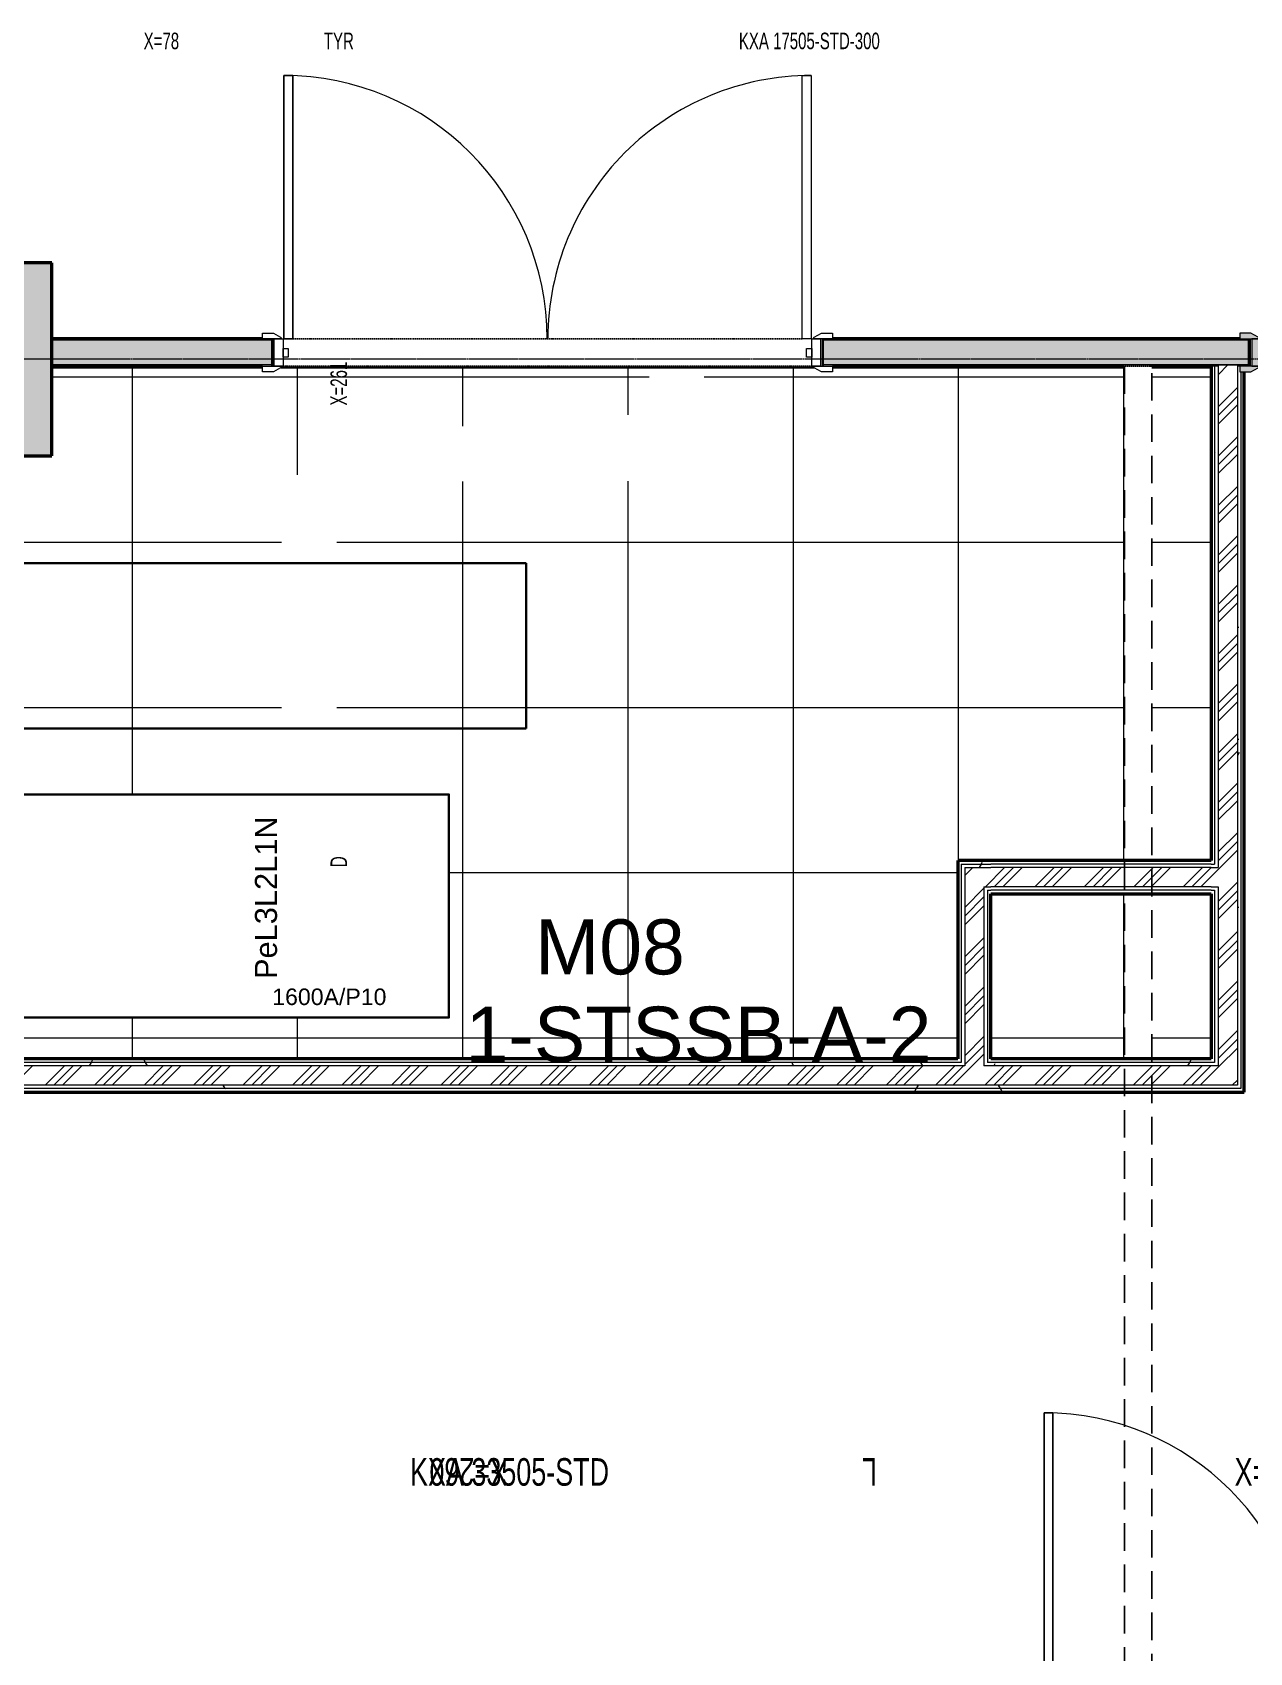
# Model space of a CAD drawing. Header units: millimetres. Extents: x -18178 to 96133, y -22425 to 61598.
# Drawn here: x 47910 to 52330, y 6235 to 12117 of the extents above; entities that cross this region are included whole.
import ezdxf
from ezdxf.enums import TextEntityAlignment as Align

# ---------------------------------------------------------------- set-up
doc = ezdxf.new("R2010")
doc.units = ezdxf.units.MM
for name, pattern in [('Centre', [10, 6, -1.25, 1.5, -1.25]), ('Demolished_2_', [7.14375, 4.7625, -2.38125]), ('HIDDEN2', [0.1875, 0.125, -0.0625])]:
    doc.linetypes.add(name, pattern=pattern)
for name, color, linetype, lineweight, true_color in [('A-DOOR', 7, 'Continuous', 9, 0x7f7f7f), ('A-DOOR-FRAM', 7, 'Continuous', 9, 0x7f7f7f), ('A-FLOR', 7, 'Continuous', 9, 0x7f7f7f), ('A-FLOR-PATT', 7, 'Continuous', 9, 0x7f7f7f), ('A-WALL', 7, 'Continuous', 9, 0x7f7f7f), ('A-WALL-PATT', 7, 'Continuous', 18, 0x7f7f7f), ('I-WALL', 7, 'Continuous', 9, 0x7f7f7f), ('S-COLS', 7, 'Continuous', 9, 0x7f7f7f)]:
    doc.layers.add(name, color=color, linetype=linetype, lineweight=lineweight, true_color=true_color)
doc.layers.add('E-ELEC-EQPM', color=7, linetype='Continuous', lineweight=35)
doc.layers.add('S-GRID', color=7, linetype='Continuous', lineweight=9)
for name, color, linetype in [('EAE-BB-A-IN-001-KXA 3200A', 30, 'Continuous'), ('EAE-BB-A-OUT-001-KXA 3200A', 50, 'Continuous'), ('eae-bb-mım.', 7, 'Continuous'), ('EAE-BB-R BLK-IT-OUT-005-KXA 1600A', 200, 'Continuous'), ('EAE-BB-R1-OUT-004-KXC 1600A', 200, 'Continuous'), ('EAE-LVP-PANEL', 40, 'Continuous')]:
    doc.layers.add(name, color=color, linetype=linetype)
doc.styles.get("Standard").update_dxf_attribs({"font": 'arial.ttf'})
pattern_1 = [(0, (0, 0), (812.8, 203.2), [67.056, -542.544, 67.056, -542.544, -3251.2]), (0, (0, 0), (812.8, 203.2), [-1219.2, 67.056, -1152.144, 67.056, -542.544, -1422.4]), (0, (0, 0), (812.8, 203.2), [-3048, 67.056, -339.344, 67.056, -948.944]), (120, (304.8, 101.6), (-582.37636, 602.30545), [67.056, -542.544, 67.056, -542.544, -3251.2]), (120, (304.8, 101.6), (-582.37636, 602.30545), [-1219.2, 67.056, -1152.144, 67.056, -542.544, -1422.4]), (120, (304.8, 101.6), (-582.37636, 602.30545), [-3048, 67.056, -339.344, 67.056, -948.944]), (240, (406.4, 508), (-230.42364, -805.50545), [67.056, -542.544, 67.056, -542.544, -3251.2]), (240, (406.4, 508), (-230.42364, -805.50545), [-1219.2, 67.056, -1152.144, 67.056, -542.544, -1422.4]), (240, (406.4, 508), (-230.42364, -805.50545), [-3048, 67.056, -339.344, 67.056, -948.944])]
pattern_2 = [(45, (0, 0), (-89.80256, 89.80256), []), (45, (31.75, 0), (0, 179.60512), []), (45, (-31.75, 0), (0, 179.60512), [])]

# ---------------------------------------------------------------- blocks, each defined once
blk = doc.blocks.new('Double leaf fire resistant solid steel door - 2000W x 2400H mm-1298328-Busbar Distribution First Floor  Layout - Phase 1')
at = {"layer": 'A-DOOR', "lineweight": 18, "true_color": 0xf2f2f2}
h = blk.add_hatch(color=7, dxfattribs=at)
h.paths.add_polyline_path([(-925, 1005.5), (-957, 1005.5), (-954.8, 939.1), (-925, 939.1)], flags=0)
h.paths.add_polyline_path([(925, 1005.5), (925, 50), (957, 50), (957, 1005.5)], flags=0)
h.paths.add_polyline_path([(-948.1, 739.1), (-957, 739.1), (-957, 50), (-925, 50), (-925, 739.1)], flags=0)
h = blk.add_hatch(color=7, dxfattribs=at)
h.paths.add_polyline_path([(-995, 70), (-1035, 70), (-1035, 50), (-965, 50), (-969, 56)], flags=0)
h.paths.add_polyline_path([(1002, 70), (995, 70), (969, 56), (965, 50), (1035, 50), (1035, 70)], flags=0)
h = blk.add_hatch(color=7, dxfattribs=at)
h.paths.add_polyline_path([(1035, -50), (965, -50), (969, -56), (995, -70), (1035, -70), (1035, -59.1)], flags=0)
h.paths.add_polyline_path([(-965, -50), (-1035, -50), (-1035, -70), (-995, -70), (-969, -56)], flags=0)
at = {"layer": 'A-DOOR-FRAM', "lineweight": 18, "true_color": 0xf2f2f2}
h = blk.add_hatch(color=7, dxfattribs=at)
h.paths.add_polyline_path([(-992, 50), (-992, -50), (-960, -50), (-960, 50)], flags=0)
h.paths.add_polyline_path([(992, 50), (960, 50), (960, -50), (992, -50)], flags=0)
h = blk.add_hatch(color=7, dxfattribs=at)
h.paths.add_polyline_path([(-960, 15), (-960, -17), (-941, -17), (-941, 15)], flags=0)
h.paths.add_polyline_path([(960, 15), (941, 15), (941, -17), (960, -17)], flags=0)
at = {"layer": 'A-DOOR', "color": 254, "lineweight": 18, "true_color": 0xcccccc}
for p, q in [((-925, 1005.5), (-957.1, 1005.5)), ((-957, 1005.5), (-957, 50)), ((-925, 50), (-925, 1005.5)), ((925, 50), (925, 1005.5)), ((925, 1005.5), (957, 1005.5)), ((957, 1005.5), (957, 50)), ((-957, 50), (-925, 50)), ((957, 50), (925, 50))]:
    blk.add_line(p, q, dxfattribs=at)
at = {"layer": 'A-DOOR', "color": 254, "true_color": 0xcccccc}
for p, q in [((-925, 1005.5), (-957, 1005.5)), ((-957, 1005.5), (-957, 50)), ((-925, 50), (-925, 1005.5)), ((957, 1005.5), (925, 1005.5)), ((925, 1005.5), (925, 50)), ((957, 50), (957, 1005.5)), ((-995, 70), (-1035, 70)), ((-1035, 70), (-1035, 50)), ((-969, 56), (-995, 70)), ((995, 70), (969, 56)), ((1035, 70), (995, 70)), ((1035, 50), (1035, 70)), ((-1035, 50), (-965, 50)), ((-957, 50), (-925, 50)), ((925, 50), (957, 50)), ((965, 50), (1035, 50)), ((-1035, -50), (-1035, -70)), ((-965, -50), (-1035, -50)), ((-995, -70), (-969, -56)), ((1035, -50), (965, -50)), ((969, -56), (995, -70)), ((1035, -70), (1035, -50)), ((-1035, -70), (-995, -70)), ((995, -70), (1035, -70))]:
    blk.add_line(p, q, dxfattribs=at)
at = {"layer": 'A-DOOR', "color": 254, "true_color": 0xe5e5e5}
for centre, start, end in [((-957.1, 50), 360, 90), ((957, 50), 90, 180)]:
    blk.add_arc(centre, 955.5, start, end, dxfattribs=at)
at = {"layer": 'A-DOOR', "color": 254, "true_color": 0xcccccc}
for centre, start, end in [((-973, 49), 7.12502, 60.25512), ((973, 49), 119.74488, 172.87498), ((-973, -49), 299.74488, 352.87498), ((973, -49), 187.12502, 240.25512)]:
    blk.add_arc(centre, 8.06, start, end, dxfattribs=at)
at = {"layer": 'A-DOOR-FRAM', "color": 254, "lineweight": 18, "true_color": 0xcccccc}
for p, q in [((-960, 50), (-992, 50)), ((-992, 50), (-992, -50)), ((-960, -50), (-960, 50)), ((-941, 15), (-960, 15)), ((-960, 15), (-960, -17)), ((-941, -17), (-941, 15)), ((941, 15), (941, -17)), ((960, 15), (941, 15)), ((992, 50), (960, 50)), ((960, 50), (960, -50)), ((960, -17), (960, 15)), ((992, -50), (992, 50)), ((-992, -50), (-960, -50)), ((-960, -17), (-941, -17)), ((941, -17), (960, -17)), ((960, -50), (992, -50))]:
    blk.add_line(p, q, dxfattribs=at)
blk = doc.blocks.new('STR-Conc-Precast Rectangular Column Nwt - 700 x 700 mm-1105278-Busbar Distribution First Floor  Layout - Phase 1')
at = {"layer": 'S-COLS', "lineweight": 35, "true_color": 0xf2f2f2}
blk.add_hatch(color=7, dxfattribs=at).paths.add_polyline_path([(350, 350), (-350, 350), (-350, -350), (350, -350)], flags=0)
at = {"layer": 'S-COLS', "color": 254, "lineweight": 50, "true_color": 0xcccccc}
for p, q in [((350, 350), (-350, 350)), ((-350, 350), (-350, -350)), ((350, -350), (350, 350)), ((-350, -350), (350, -350))]:
    blk.add_line(p, q, dxfattribs=at)
blk = doc.blocks.new('Double leaf fire resistant solid steel door - 2000W x 2700H mm EI30-1298320-Busbar Distribution First Floor  Layout - Phase 1')
at = {"layer": 'A-DOOR', "color": 253, "true_color": 0xaaaaaa}
for p, q in [((-1035, 70), (-995, 70)), ((-1035, 50), (-1035, 70)), ((-995, 70), (-969, 56)), ((969, 56), (995, 70)), ((995, 70), (1035, 70)), ((1035, 70), (1035, 50)), ((-965, 50), (-1035, 50)), ((1035, 50), (965, 50)), ((-1035, -70), (-1035, -50)), ((-1035, -50), (-965, -50)), ((-969, -56), (-995, -70)), ((-957, -1005.5), (-957, -50)), ((-957, -50), (-925, -50)), ((-925, -50), (-925, -1005.5)), ((925, -50), (957, -50)), ((925, -1005.5), (925, -50)), ((957, -50), (957, -1005.5)), ((965, -50), (1035, -50)), ((995, -70), (969, -56)), ((1035, -50), (1035, -70)), ((-995, -70), (-1035, -70)), ((1035, -70), (995, -70)), ((-925, -1005.5), (-957, -1005.5)), ((957, -1005.5), (925, -1005.5))]:
    blk.add_line(p, q, dxfattribs=at)
at = {"layer": 'A-DOOR', "color": 253, "lineweight": 18, "true_color": 0xaaaaaa}
for p, q in [((-957, -1005.5), (-957, -50)), ((-957, -50), (-925, -50)), ((-925, -50), (-925, -1005.5)), ((925, -50), (925, -1005.5)), ((957, -50), (925, -50)), ((957, -1005.5), (957, -50)), ((-925, -1005.5), (-957.1, -1005.5)), ((925, -1005.5), (957, -1005.5))]:
    blk.add_line(p, q, dxfattribs=at)
at = {"layer": 'A-DOOR', "color": 253, "true_color": 0xaaaaaa}
for centre, radius, start, end in [((-973, 49), 8.06, 7.12502, 60.25512), ((973, 49), 8.06, 119.74488, 172.87498), ((-973, -49), 8.06, 299.74488, 352.87498), ((-957.1, -50), 955.5, 270, 0), ((957, -50), 955.5, 180, 270), ((973, -49), 8.06, 187.12502, 240.25512)]:
    blk.add_arc(centre, radius, start, end, dxfattribs=at)
at = {"layer": 'A-DOOR-FRAM', "color": 253, "lineweight": 18, "true_color": 0xaaaaaa}
for p, q in [((-992, -50), (-992, 50)), ((-992, 50), (-960, 50)), ((-960, 50), (-960, -50)), ((-960, 17), (-941, 17)), ((-960, -15), (-960, 17)), ((-941, 17), (-941, -15)), ((941, 17), (960, 17)), ((941, -15), (941, 17)), ((960, -50), (960, 50)), ((960, 50), (992, 50)), ((960, 17), (960, -15)), ((992, 50), (992, -50)), ((-960, -50), (-992, -50)), ((-941, -15), (-960, -15)), ((960, -15), (941, -15)), ((992, -50), (960, -50))]:
    blk.add_line(p, q, dxfattribs=at)
blk = doc.blocks.new('Double leaf fire resistant solid steel door - 2000W x 2700H mm EI90-1298337-Busbar Distribution First Floor  Layout - Phase 1')
at = {"layer": 'A-DOOR', "color": 253, "true_color": 0xaaaaaa}
for p, q in [((-1035, 70), (-995, 70)), ((-1035, 50), (-1035, 70)), ((-995, 70), (-969, 56)), ((969, 56), (995, 70)), ((995, 70), (1035, 70)), ((1035, 70), (1035, 50)), ((-965, 50), (-1000, 50)), ((1000, 50), (965, 50)), ((-1035, -70), (-1035, -50)), ((-1000, -50), (-965, -50)), ((-969, -56), (-995, -70)), ((-957, -1005.5), (-957, -50)), ((-957, -50), (-925, -50)), ((-925, -50), (-925, -1005.5)), ((925, -50), (957, -50)), ((925, -1005.5), (925, -50)), ((957, -50), (957, -1005.5)), ((965, -50), (1000, -50)), ((995, -70), (969, -56)), ((1035, -50), (1035, -70)), ((-995, -70), (-1035, -70)), ((1035, -70), (995, -70)), ((-925, -1005.5), (-957, -1005.5)), ((957, -1005.5), (925, -1005.5))]:
    blk.add_line(p, q, dxfattribs=at)
at = {"layer": 'A-DOOR', "color": 253, "lineweight": 18, "true_color": 0xaaaaaa}
for p, q in [((-957, -1005.5), (-957, -50)), ((-957, -50), (-925, -50)), ((-925, -50), (-925, -1005.5)), ((925, -50), (925, -1005.5)), ((957, -50), (925, -50)), ((957, -1005.5), (957, -50)), ((-925, -1005.5), (-957.1, -1005.5)), ((925, -1005.5), (957, -1005.5))]:
    blk.add_line(p, q, dxfattribs=at)
at = {"layer": 'A-DOOR', "color": 253, "true_color": 0xaaaaaa}
for centre, radius, start, end in [((-973, 49), 8.06, 7.12502, 60.25512), ((973, 49), 8.06, 119.74488, 172.87498), ((-973, -49), 8.06, 299.74488, 352.87498), ((-957.1, -50), 955.5, 270, 0), ((957, -50), 955.5, 180, 270), ((973, -49), 8.06, 187.12502, 240.25512)]:
    blk.add_arc(centre, radius, start, end, dxfattribs=at)
at = {"layer": 'A-DOOR-FRAM', "color": 253, "lineweight": 18, "true_color": 0xaaaaaa}
for p, q in [((-992, -50), (-992, 50)), ((-992, 50), (-960, 50)), ((-960, 50), (-960, -50)), ((-960, 17), (-941, 17)), ((-960, -15), (-960, 17)), ((-941, 17), (-941, -15)), ((941, 17), (960, 17)), ((941, -15), (941, 17)), ((960, -50), (960, 50)), ((960, 50), (992, 50)), ((960, 17), (960, -15)), ((992, 50), (992, -50)), ((-960, -50), (-992, -50)), ((-941, -15), (-960, -15)), ((960, -15), (941, -15)), ((992, -50), (960, -50))]:
    blk.add_line(p, q, dxfattribs=at)
blk = doc.blocks.new('IL021-ARP-ZZ-XX-M3-J-A-0001_rvt-1-Busbar Distribution First Floor  Layout - Phase 1')
at = {"layer": 'A-FLOR-PATT', "true_color": 0xd2d2d2}
h = blk.add_hatch(dxfattribs=at)
h.set_pattern_fill('FP_16', color=254, style=0, pattern_type=2)
h.set_pattern_definition([(270, (45872.5, -3534), (600, 4e-14), []), (0, (45872.5, -3534), (0, 600), [])])
h.paths.add_polyline_path([(62160, 8466), (62160, 9066), (61945, 9066), (61945, 8466)], flags=0)
h.paths.add_polyline_path([(61845, 8466), (61845, 9066), (61360, 9066), (61360, 8466), (61613.6, 8466)], flags=0)
h.paths.add_polyline_path([(61240, 8466), (61240, 9186), (61845, 9186), (61845, 10976), (60785, 10976), (60785, 10960.7), (60745, 10960.7), (60715, 10976), (60319.1, 10976), (60319.1, 10797.6), (60083.7, 10563.3), (59101, 10562.2), (58984.9, 10446.1), (58984.9, 10266), (59672.5, 10266), (59672.5, 9666), (58984.9, 9666), (58984.9, 9426.2), (59392.1, 9426.2), (59392.1, 8616.2), (56595.1, 8616.2), (56595.1, 8466), (60245.8, 8466)], flags=0)
h.paths.add_polyline_path([(56395.1, 8466), (56395.1, 8616.2), (55872.1, 8616.2), (55872.1, 9426.2), (56219.5, 9426.2), (56219.5, 9666), (56072.5, 9666), (56072.5, 10266), (56219.5, 10266), (56219.5, 10951), (56879.5, 10951), (56879.5, 10266), (58784.9, 10266), (58784.9, 10529), (59020.3, 10763.3), (60003, 10764.3), (60119.1, 10880.4), (60119.1, 10976), (58781, 10974.7), (58755, 10960.7), (58715, 10960.7), (58715, 10976), (57950, 10976), (57950, 10656), (57250, 10656), (57250, 10976), (57084.5, 10976), (57084.5, 10960.7), (57044.5, 10960.7), (57014.5, 10976), (56080.5, 10974.7), (56054.5, 10960.7), (56014.5, 10960.7), (56014.5, 10976), (55380, 10976), (55380, 8466), (56142.4, 8466)], flags=0)
h.paths.add_polyline_path([(62160, 9186), (62160, 10976), (61945, 10976), (61945, 9186)], flags=0)
h.paths.add_polyline_path([(56270.3, 9426.2), (56828.7, 9426.2), (56828.7, 9666), (56270.3, 9666)], flags=0)
h.paths.add_polyline_path([(57510.2, 9426.2), (58784.9, 9426.2), (58784.9, 9666), (56879.5, 9666), (56879.5, 9426.2)], flags=0)
h.paths.add_polyline_path([(56270.3, 10266), (56828.7, 10266), (56828.7, 10900.2), (56270.3, 10900.2), (56270.3, 10307.1)], flags=0)
at = {"layer": 'A-FLOR-PATT', "true_color": 0xaaaaaa}
h = blk.add_hatch(dxfattribs=at)
h.set_pattern_fill('FP_15', color=253, style=0, pattern_type=2)
h.set_pattern_definition([(90, (50072.5, 2466), (-600, 4e-14), []), (180, (50072.5, 2466), (-7e-14, -600), [])])
h.paths.add_polyline_path([(59672.5, 9666), (59672.5, 10266), (58984.9, 10266), (58984.9, 9666)], flags=0)
h.paths.add_polyline_path([(58784.9, 9666), (58784.9, 10266), (56879.5, 10266), (56879.5, 9666), (57510.2, 9666)], flags=0)
h.paths.add_polyline_path([(56142.4, 9666), (56219.5, 9666), (56219.5, 10266), (56072.5, 10266), (56072.5, 9666)], flags=0)
h.paths.add_polyline_path([(56828.7, 9666), (56828.7, 10266), (56270.3, 10266), (56270.3, 9666)], flags=0)
at = {"layer": 'A-WALL-PATT', "lineweight": 5, "true_color": 0xf2f2f2}
h = blk.add_hatch(color=7, dxfattribs=at)
h.paths.add_polyline_path([(66150, 10985.7), (66250, 10985.7), (66250, 11075.7), (66150, 11075.7)], flags=0)
h.paths.add_polyline_path([(64435, 10985.7), (64630, 10985.7), (64630, 11075.7), (64405.2, 11075.7), (64405.2, 10985.7)], flags=0)
h.paths.add_polyline_path([(62185, 10985.7), (62299.5, 10985.7), (62297.5, 11075.7), (60750, 11075.7), (60750, 10985.7), (61613.6, 10985.7)], flags=0)
h.paths.add_polyline_path([(58750, 10985.7), (58750, 11075.7), (57950, 11075.7), (57950, 10985.7)], flags=0)
at = {"layer": 'A-WALL-PATT', "lineweight": 9, "true_color": 0xaaaaaa}
h = blk.add_hatch(dxfattribs=at)
h.set_pattern_fill('FP_2', color=253, style=0, pattern_type=2)
h.set_pattern_definition(pattern_1)
h.paths.add_polyline_path([(62185, 8453.5), (62185, 9091), (62172.5, 9091), (62172.5, 8453.5)], flags=0)
h.paths.add_polyline_path([(62172.5, 9161), (62185, 9161), (62185, 10980.7), (62172.5, 10980.7), (62172.5, 9173.5)], flags=0)
at = {"layer": 'A-WALL-PATT', "lineweight": 9, "true_color": 0xd2d2d2}
h = blk.add_hatch(dxfattribs=at)
h.set_pattern_fill('FP_3', color=254, style=0, pattern_type=2)
h.set_pattern_definition(pattern_2)
h.paths.add_polyline_path([(62185, 8441), (62255, 8441), (62255, 10985.7), (62185, 10985.7), (62185, 8453.5)], flags=0)
at = {"layer": 'A-WALL-PATT', "lineweight": 9, "true_color": 0xaaaaaa}
h = blk.add_hatch(dxfattribs=at)
h.set_pattern_fill('FP_2', color=253, style=0, pattern_type=2)
h.set_pattern_definition(pattern_1)
h.paths.add_polyline_path([(62255, 8371), (62267.5, 8371), (62267.5, 10960.7), (62264.5, 10960.7), (62264.5, 10980.7), (62255, 10980.7), (62255, 8441)], flags=0)
h = blk.add_hatch(dxfattribs=at)
h.set_pattern_fill('FP_2', color=253, style=0, pattern_type=2)
h.set_pattern_definition(pattern_1)
h.paths.add_polyline_path([(62280, 8358.5), (62280, 10960.7), (62267.5, 10960.7), (62267.5, 8358.5)], flags=0)
h = blk.add_hatch(dxfattribs=at)
h.set_pattern_fill('FP_2', color=253, style=0, pattern_type=2)
h.set_pattern_definition(pattern_1)
h.paths.add_polyline_path([(61240, 8466), (61252.5, 8466), (61252.5, 9186), (61240, 9186), (61240, 8762.4)], flags=0)
h = blk.add_hatch(dxfattribs=at)
h.set_pattern_fill('FP_2', color=253, style=0, pattern_type=2)
h.set_pattern_definition(pattern_1)
h.paths.add_polyline_path([(62160, 9173.5), (62160, 9186), (61252.5, 9186), (61252.5, 9173.5), (61613.6, 9173.5)], flags=0)
h = blk.add_hatch(dxfattribs=at)
h.set_pattern_fill('FP_2', color=253, style=0, pattern_type=2)
h.set_pattern_definition(pattern_1)
h.paths.add_polyline_path([(61265, 8453.5), (61265, 9173.5), (61252.5, 9173.5), (61252.5, 8453.5)], flags=0)
h = blk.add_hatch(dxfattribs=at)
h.set_pattern_fill('FP_2', color=253, style=0, pattern_type=2)
h.set_pattern_definition(pattern_1)
h.paths.add_polyline_path([(62172.5, 9161), (62172.5, 9173.5), (61265, 9173.5), (61265, 9161), (62160, 9161)], flags=0)
at = {"layer": 'A-WALL-PATT', "lineweight": 9, "true_color": 0xd2d2d2}
h = blk.add_hatch(dxfattribs=at)
h.set_pattern_fill('FP_3', color=254, style=0, pattern_type=2)
h.set_pattern_definition(pattern_2)
h.paths.add_polyline_path([(61265, 8441), (61335, 8441), (61335, 9161), (61265, 9161), (61265, 8453.5)], flags=0)
h = blk.add_hatch(dxfattribs=at)
h.set_pattern_fill('FP_3', color=254, style=0, pattern_type=2)
h.set_pattern_definition(pattern_2)
h.paths.add_polyline_path([(62172.5, 9091), (62185, 9091), (62185, 9161), (61335, 9161), (61335, 9091), (62160, 9091)], flags=0)
at = {"layer": 'A-WALL-PATT', "lineweight": 9, "true_color": 0xaaaaaa}
h = blk.add_hatch(dxfattribs=at)
h.set_pattern_fill('FP_2', color=253, style=0, pattern_type=2)
h.set_pattern_definition(pattern_1)
h.paths.add_polyline_path([(61335, 8453.5), (61347.5, 8453.5), (61347.5, 9091), (61335, 9091), (61335, 8466)], flags=0)
at = {"layer": 'A-WALL-PATT', "lineweight": 9, "true_color": 0xd2d2d2}
h = blk.add_hatch(dxfattribs=at)
h.set_pattern_fill('FP_3', color=254, style=0, pattern_type=2)
h.set_pattern_definition(pattern_2)
h.paths.add_polyline_path([(61613.6, 8371), (62255, 8371), (62255, 8441), (56595.1, 8441), (56595.1, 8371), (60245.8, 8371)], flags=0)
h.paths.add_polyline_path([(55380, 8371), (56395.1, 8371), (56395.1, 8441), (55355, 8441), (55355, 8371), (55367.5, 8371)], flags=0)
h.paths.add_polyline_path([(52061.6, 8371), (52061.6, 8441), (48635, 8441), (48635, 8371), (52039.1, 8371)], flags=0)
h.paths.add_polyline_path([(52261.6, 8371), (55285, 8371), (55285, 8441), (52261.6, 8441), (52261.6, 8409.2)], flags=0)
at = {"layer": 'A-WALL-PATT', "lineweight": 9, "true_color": 0xaaaaaa}
h = blk.add_hatch(dxfattribs=at)
h.set_pattern_fill('FP_2', color=253, style=0, pattern_type=2)
h.set_pattern_definition(pattern_1)
h.paths.add_polyline_path([(62185, 8441), (62185, 8453.5), (61335, 8453.5), (61335, 8441), (61613.6, 8441)], flags=0)
h.paths.add_polyline_path([(60245.8, 8441), (61265, 8441), (61265, 8453.5), (56595.1, 8453.5), (56595.1, 8441), (58878, 8441)], flags=0)
h.paths.add_polyline_path([(55116.6, 8441), (55272.5, 8441), (55272.5, 8453.5), (52261.6, 8453.5), (52261.6, 8441), (54774.6, 8441)], flags=0)
h.paths.add_polyline_path([(55380, 8441), (56395.1, 8443.1), (56395.1, 8453.5), (55367.5, 8453.5), (55367.5, 8441)], flags=0)
h.paths.add_polyline_path([(52061.6, 8441), (52061.6, 8453.5), (48647.5, 8453.5), (48647.5, 8441), (52039.1, 8441)], flags=0)
h = blk.add_hatch(dxfattribs=at)
h.set_pattern_fill('FP_2', color=253, style=0, pattern_type=2)
h.set_pattern_definition(pattern_1)
h.paths.add_polyline_path([(62172.5, 8453.5), (62172.5, 8466), (61347.5, 8466), (61347.5, 8453.5), (61613.6, 8453.5)], flags=0)
h.paths.add_polyline_path([(60245.8, 8453.5), (61252.5, 8453.5), (61252.5, 8466), (56595.1, 8466), (56595.1, 8453.5), (58878, 8453.5)], flags=0)
h.paths.add_polyline_path([(55380, 8453.5), (56395.1, 8455.6), (56395.1, 8466), (55380, 8466), (55380, 8463.4)], flags=0)
h.paths.add_polyline_path([(55260, 8453.5), (55260, 8466), (52261.6, 8466), (52261.6, 8453.5), (55116.6, 8453.5)], flags=0)
h.paths.add_polyline_path([(52061.6, 8453.5), (52061.6, 8466), (48660, 8466), (48660, 8453.5), (52039.1, 8453.5)], flags=0)
h = blk.add_hatch(dxfattribs=at)
h.set_pattern_fill('FP_2', color=253, style=0, pattern_type=2)
h.set_pattern_definition(pattern_1)
h.paths.add_polyline_path([(61613.6, 8358.5), (62267.5, 8358.5), (62267.5, 8371), (56595.1, 8371), (56595.1, 8358.5), (60245.8, 8358.5)], flags=0)
h.paths.add_polyline_path([(56142.4, 8358.5), (56395.1, 8360.3), (56395.1, 8371), (55367.5, 8371), (55367.5, 8358.5), (55458.5, 8358.5)], flags=0)
h.paths.add_polyline_path([(55272.5, 8358.5), (55272.5, 8371), (52261.6, 8371), (52261.6, 8358.5), (55260, 8358.5)], flags=0)
h.paths.add_polyline_path([(52061.6, 8358.5), (52061.6, 8371), (48647.5, 8371), (48647.5, 8358.5), (52039.1, 8358.5)], flags=0)
h = blk.add_hatch(dxfattribs=at)
h.set_pattern_fill('FP_2', color=253, style=0, pattern_type=2)
h.set_pattern_definition(pattern_1)
h.paths.add_polyline_path([(61613.6, 8346), (62280, 8346), (62280, 8358.5), (56595.1, 8358.5), (56595.1, 8346), (60245.8, 8346)], flags=0)
h.paths.add_polyline_path([(52061.6, 8346), (52061.6, 8358.5), (48660, 8358.5), (48660, 8346), (52039.1, 8346)], flags=0)
h.paths.add_polyline_path([(54774.6, 8346), (55260, 8346), (55260, 8358.5), (52261.6, 8358.5), (52261.6, 8346), (53406.9, 8346)], flags=0)
h.paths.add_polyline_path([(55380, 8346), (56395.1, 8347.8), (56395.1, 8358.5), (55380, 8358.5)], flags=0)
at = {"layer": 'I-WALL', "lineweight": 5, "true_color": 0xf2f2f2}
h = blk.add_hatch(color=7, dxfattribs=at)
h.paths.add_polyline_path([(66150, 11075.7), (66250, 11075.7), (66250, 11080.7), (66150, 11080.7)], flags=0)
h.paths.add_polyline_path([(58750, 11075.7), (58750, 11080.7), (57950, 11080.7), (57950, 11075.7), (58715, 11075.7)], flags=0)
h.paths.add_polyline_path([(60750, 11075.7), (62299.5, 11075.7), (62297.5, 11080.7), (60750, 11080.7)], flags=0)
h.paths.add_polyline_path([(64630, 11075.7), (64630, 11080.7), (64405.2, 11080.7), (64405.2, 11075.7), (64595, 11075.7)], flags=0)
at = {"layer": 'I-WALL', "lineweight": 25, "true_color": 0xf2f2f2}
h = blk.add_hatch(color=7, dxfattribs=at)
h.paths.add_polyline_path([(64405.2, 10980.7), (64435, 10980.7), (64435, 10985.7), (64405.2, 10985.7), (64405.2, 10981.6)], flags=0)
h.paths.add_polyline_path([(66185, 10980.7), (66250, 10980.7), (66250, 10985.7), (66150, 10985.7), (66150, 10980.7)], flags=0)
h.paths.add_polyline_path([(64595, 10980.7), (64630, 10980.7), (64630, 10985.7), (64525, 10985.7), (64525, 10980.7), (64530, 10980.7)], flags=0)
h.paths.add_polyline_path([(60750, 10980.7), (62185, 10980.7), (62185, 10985.7), (60750, 10985.7)], flags=0)
h.paths.add_polyline_path([(62280, 10980.7), (62299.5, 10980.7), (62297.5, 10985.7), (62255, 10985.4), (62255, 10980.7), (62267.5, 10980.7)], flags=0)
h.paths.add_polyline_path([(58715, 10980.7), (58750, 10980.7), (58750, 10985.7), (57950, 10985.7), (57950, 10980.7)], flags=0)
at = {"layer": 'A-FLOR', "color": 253, "lineweight": 35, "true_color": 0xaaaaaa}
for p, q in [((58715, 10976), (57950, 10976)), ((60718.1, 10976), (58781.9, 10976)), ((61845, 10976), (60785, 10976)), ((62160, 10976), (61945, 10976)), ((59672.5, 10266), (56879.5, 10266)), ((56879.5, 10266), (59672.5, 10266)), ((59672.5, 9666), (59672.5, 10266)), ((59672.5, 10266), (59672.5, 9666)), ((56879.5, 9666), (59672.5, 9666)), ((59672.5, 9666), (56879.5, 9666))]:
    blk.add_line(p, q, dxfattribs=at)
at = {"layer": 'A-WALL', "color": 254, "lineweight": 18, "true_color": 0xcccccc}
for p, q in [((58750, 11075.7), (57950, 11075.7)), ((62299.5, 11075.7), (60750, 11075.7)), ((58750, 10985.7), (57950, 10985.7)), ((62185, 10985.7), (60750, 10985.7)), ((62255, 10985.7), (62185, 10985.7)), ((62299.5, 10985.7), (62255, 10985.7))]:
    blk.add_line(p, q, dxfattribs=at)
at = {"layer": 'A-WALL', "color": 253, "lineweight": 18, "true_color": 0xaaaaaa}
for p, q in [((62172.5, 10980.7), (62160, 10980.7)), ((62185, 10980.7), (62172.5, 10980.7)), ((62172.5, 10980.7), (62172.5, 9173.5)), ((62185, 10985.7), (62255, 10985.7)), ((62185, 10985.7), (62185, 10980.7)), ((62185, 10980.7), (62185, 9161)), ((62255, 10985.7), (62255, 10980.7)), ((62264.5, 10980.7), (62255, 10980.7)), ((62255, 10980.7), (62255, 8466)), ((62267.5, 10960.7), (62267.5, 8466)), ((61252.5, 9173.5), (61252.5, 8466)), ((61252.5, 9173.5), (61265, 9173.5)), ((61265, 9173.5), (61360, 9173.5)), ((61265, 9161), (61265, 8466)), ((61265, 9161), (61335, 9161)), ((61335, 9161), (61360, 9161)), ((62160, 9173.5), (61360, 9173.5)), ((62160, 9161), (61360, 9161)), ((62160, 9173.5), (62172.5, 9173.5)), ((62160, 9161), (62172.5, 9161)), ((62172.5, 9161), (62185, 9161)), ((61335, 9091), (61335, 8466)), ((61335, 9091), (61347.5, 9091)), ((61347.5, 9091), (61360, 9091)), ((61347.5, 9078.5), (61347.5, 8466)), ((61347.5, 9078.5), (61360, 9078.5)), ((62160, 9091), (61360, 9091)), ((62160, 9078.5), (61360, 9078.5)), ((62160, 9091), (62172.5, 9091)), ((62160, 9078.5), (62172.5, 9078.5)), ((62172.5, 9091), (62185, 9091)), ((62172.5, 9078.5), (62172.5, 8466)), ((62185, 9091), (62185, 8466)), ((61252.5, 8453.5), (55380, 8453.5)), ((61265, 8441), (55380, 8441)), ((61252.5, 8466), (61252.5, 8453.5)), ((61265, 8466), (61265, 8453.5)), ((61265, 8453.5), (61265, 8441)), ((61335, 8466), (61335, 8453.5)), ((61335, 8453.5), (61335, 8441)), ((62185, 8441), (61335, 8441)), ((61347.5, 8466), (61347.5, 8453.5)), ((62172.5, 8453.5), (61347.5, 8453.5)), ((62172.5, 8466), (62172.5, 8453.5)), ((62185, 8466), (62185, 8453.5)), ((62185, 8453.5), (62185, 8441)), ((62255, 8466), (62255, 8441)), ((62255, 8441), (62255, 8371)), ((62267.5, 8466), (62267.5, 8371)), ((62255, 8371), (55380, 8371)), ((62267.5, 8358.5), (55380, 8358.5)), ((62267.5, 8371), (62267.5, 8358.5))]:
    blk.add_line(p, q, dxfattribs=at)
at = {"layer": 'I-WALL', "color": 254, "lineweight": 50, "true_color": 0xcccccc}
for p, q in [((58715, 11080.7), (57950, 11080.7)), ((62264.5, 11080.7), (60785, 11080.7)), ((62299.5, 10980.7), (62299.5, 11080.7)), ((57950, 10980.7), (58715, 10980.7)), ((60785, 10980.7), (61845, 10980.7)), ((61945, 10980.7), (62160, 10980.7))]:
    blk.add_line(p, q, dxfattribs=at)
at = {"layer": 'I-WALL', "color": 254, "lineweight": 35, "true_color": 0xe5e5e5}
for p, q in [((58750, 11075.7), (58750, 11080.7)), ((58750, 10985.7), (58750, 11075.7)), ((60750, 11080.7), (60750, 11075.7)), ((60750, 11075.7), (60750, 10985.7)), ((58750, 10980.7), (58750, 10985.7)), ((60750, 10985.7), (60750, 10980.7))]:
    blk.add_line(p, q, dxfattribs=at)
at = {"layer": 'I-WALL', "color": 253, "linetype": 'Demolished_2_', "true_color": 0xaaaaaa}
for p, q in [((58750, 11075.7), (58750, 10985.7)), ((60750, 10985.7), (60750, 11075.7))]:
    blk.add_line(p, q, dxfattribs=at)
at = {"layer": 'I-WALL', "color": 253, "linetype": 'Demolished_2_', "lineweight": 25, "true_color": 0xaaaaaa}
for p, q in [((58793, 11080.7), (58790, 11080.7)), ((60675, 11080.7), (58825, 11080.7)), ((60710, 11080.7), (60707, 11080.7)), ((58790, 10980.7), (60710, 10980.7))]:
    blk.add_line(p, q, dxfattribs=at)
at = {"layer": 'I-WALL', "color": 254, "linetype": 'HIDDEN2', "lineweight": 25, "ltscale": 800, "true_color": 0xcccccc}
for p, q in [((61845, 10980.7), (61845, 206)), ((61945, 206), (61945, 10980.7))]:
    blk.add_line(p, q, dxfattribs=at)
at = {"layer": 'I-WALL', "color": 254, "linetype": 'Demolished_2_', "lineweight": 25, "true_color": 0xcccccc}
blk.add_line((61945, 10980.7), (61845, 10980.7), dxfattribs=at)
at = {"layer": 'I-WALL', "color": 253, "lineweight": 50, "true_color": 0xaaaaaa}
for p, q in [((62160, 10980.7), (62160, 9186)), ((62280, 8466), (62280, 10960.7)), ((61252.5, 9186), (61240, 9186)), ((61240, 9186), (61240, 8466)), ((61360, 9186), (61252.5, 9186)), ((62160, 9186), (61360, 9186)), ((61360, 8466), (61360, 9066)), ((61360, 9066), (62160, 9066)), ((62160, 9066), (62160, 8466)), ((61240, 8466), (55380, 8466)), ((62160, 8466), (61360, 8466)), ((62280, 8358.5), (62280, 8466)), ((62280, 8346), (62280, 8358.5)), ((55380, 8346), (62280, 8346))]:
    blk.add_line(p, q, dxfattribs=at)
at = {"layer": 'S-GRID', "color": 253, "linetype": 'Centre', "lineweight": 18, "true_color": 0xaaaaaa}
blk.add_line((80162.7, 11006), (-5598.5, 11006), dxfattribs=at)
at = {"color": 253, "linetype": 'Demolished_2_', "lineweight": 9, "true_color": 0xaaaaaa, "rotation": 180}
for name, p in [('Double leaf fire resistant solid steel door - 2000W x 2700H mm EI30-1298320-Busbar Distribution First Floor  Layout - Phase 1', (59750, 11030.7)), ('STR-Conc-Precast Rectangular Column Nwt - 700 x 700 mm-1105278-Busbar Distribution First Floor  Layout - Phase 1', (57600, 11006)), ('Double leaf fire resistant solid steel door - 2000W x 2700H mm EI90-1298337-Busbar Distribution First Floor  Layout - Phase 1', (62510, 6176))]:
    blk.add_blockref(name, p, dxfattribs=at)
at = {"color": 253, "linetype": 'Demolished_2_', "lineweight": 9, "true_color": 0xaaaaaa}
blk.add_blockref('Double leaf fire resistant solid steel door - 2000W x 2400H mm-1298328-Busbar Distribution First Floor  Layout - Phase 1', (63299.5, 11030.7), dxfattribs=at)

msp = doc.modelspace()

# ---------------------------------------------------------------- linework, layer by layer
at = {"layer": 'E-ELEC-EQPM'}
msp.add_lwpolyline([(45902.14185, 9350.17605), (49422.14185, 9350.17605), (49422.14185, 8540.17605), (45902.14185, 8540.17605)], close=True, dxfattribs=at)

# ---------------------------------------------------------------- block references
at = {"layer": 'eae-bb-mım.', "lineweight": 5}
msp.add_blockref('IL021-ARP-ZZ-XX-M3-J-A-0001_rvt-1-Busbar Distribution First Floor  Layout - Phase 1', (-9969.99989, -75.97871), dxfattribs=at)

# ---------------------------------------------------------------- texts
for s, p in [('M08', (49735.39276, 8696.93708)), ('1-STSSB-A-2', (49482.33599, 8380))]:
    msp.add_text(s, height=200).set_placement(p)
at = {"layer": 'EAE-BB-A-IN-001-KXA 3200A', "color": 7, "width": 0.7}
for s, p in [('X=260', (49494.0884, 6890.92605, 3415.5)), ('L', (50949.54762, 6890.92605, 3415.5))]:
    msp.add_text(s, height=100, rotation=180, dxfattribs=at).set_placement(p, align=Align.MIDDLE)
at = {"layer": 'EAE-BB-A-OUT-001-KXA 3200A', "color": 7, "width": 0.7}
for s, p in [('KXA 33505-STD', (49642.40861, 6890.92605, 3155)), ('X=258', (52417.81509, 6890.92605, 3155))]:
    msp.add_text(s, height=100, dxfattribs=at).set_placement(p, align=Align.MIDDLE)
at = {"layer": 'EAE-BB-R BLK-IT-OUT-005-KXA 1600A', "color": 7, "width": 0.65}
for s, p in [('X=261', (49022.14185, 10841.63466, 3355)), ('D', (49022.14185, 9106.06036, 3355))]:
    msp.add_text(s, height=60, rotation=90, dxfattribs=at).set_placement(p, align=Align.MIDDLE)
at = {"layer": 'EAE-BB-R BLK-IT-OUT-005-KXA 1600A', "color": 7, "extrusion": (-4.66974e-16, -1, 6.12323e-17), "width": 0.65}
for s, p in [('P10', (49022.14185, 2326.63974, -8865.17605)), ('X=60', (49022.14185, 2729.48887, -8865.17605))]:
    msp.add_text(s, height=60, rotation=90, dxfattribs=at).set_placement(p, align=Align.MIDDLE)
at = {"layer": 'EAE-BB-R1-OUT-004-KXC 1600A', "color": 7, "width": 0.65}
for s, p in [('X=78', (48378.25014, 12085.8063, 3355)), ('KXA 17505-STD-300', (50730.95394, 12085.8063, 3355))]:
    msp.add_text(s, height=60, dxfattribs=at).set_placement(p, align=Align.MIDDLE)
at = {"layer": 'EAE-BB-R1-OUT-004-KXC 1600A', "color": 143, "true_color": 0x7aafdf, "width": 0.65}
msp.add_text('TYR', height=60, dxfattribs=at).set_placement((49022.56479, 12085.8063, 3355), align=Align.MIDDLE)
at = {"layer": 'EAE-LVP-PANEL', "color": 242, "true_color": 0xcd2027}
msp.add_text('PeL3L2L1N', height=80, rotation=90, dxfattribs=at).set_placement((48757.96442, 8975.37108, 2203.1), align=Align.MIDDLE)
at = {"layer": 'EAE-LVP-PANEL', "color": 7}
msp.add_text('1600A/P10', height=60, dxfattribs=at).set_placement((48988.03862, 8616.90513, 2203.1), align=Align.MIDDLE)

doc.saveas('drawing.dxf')
